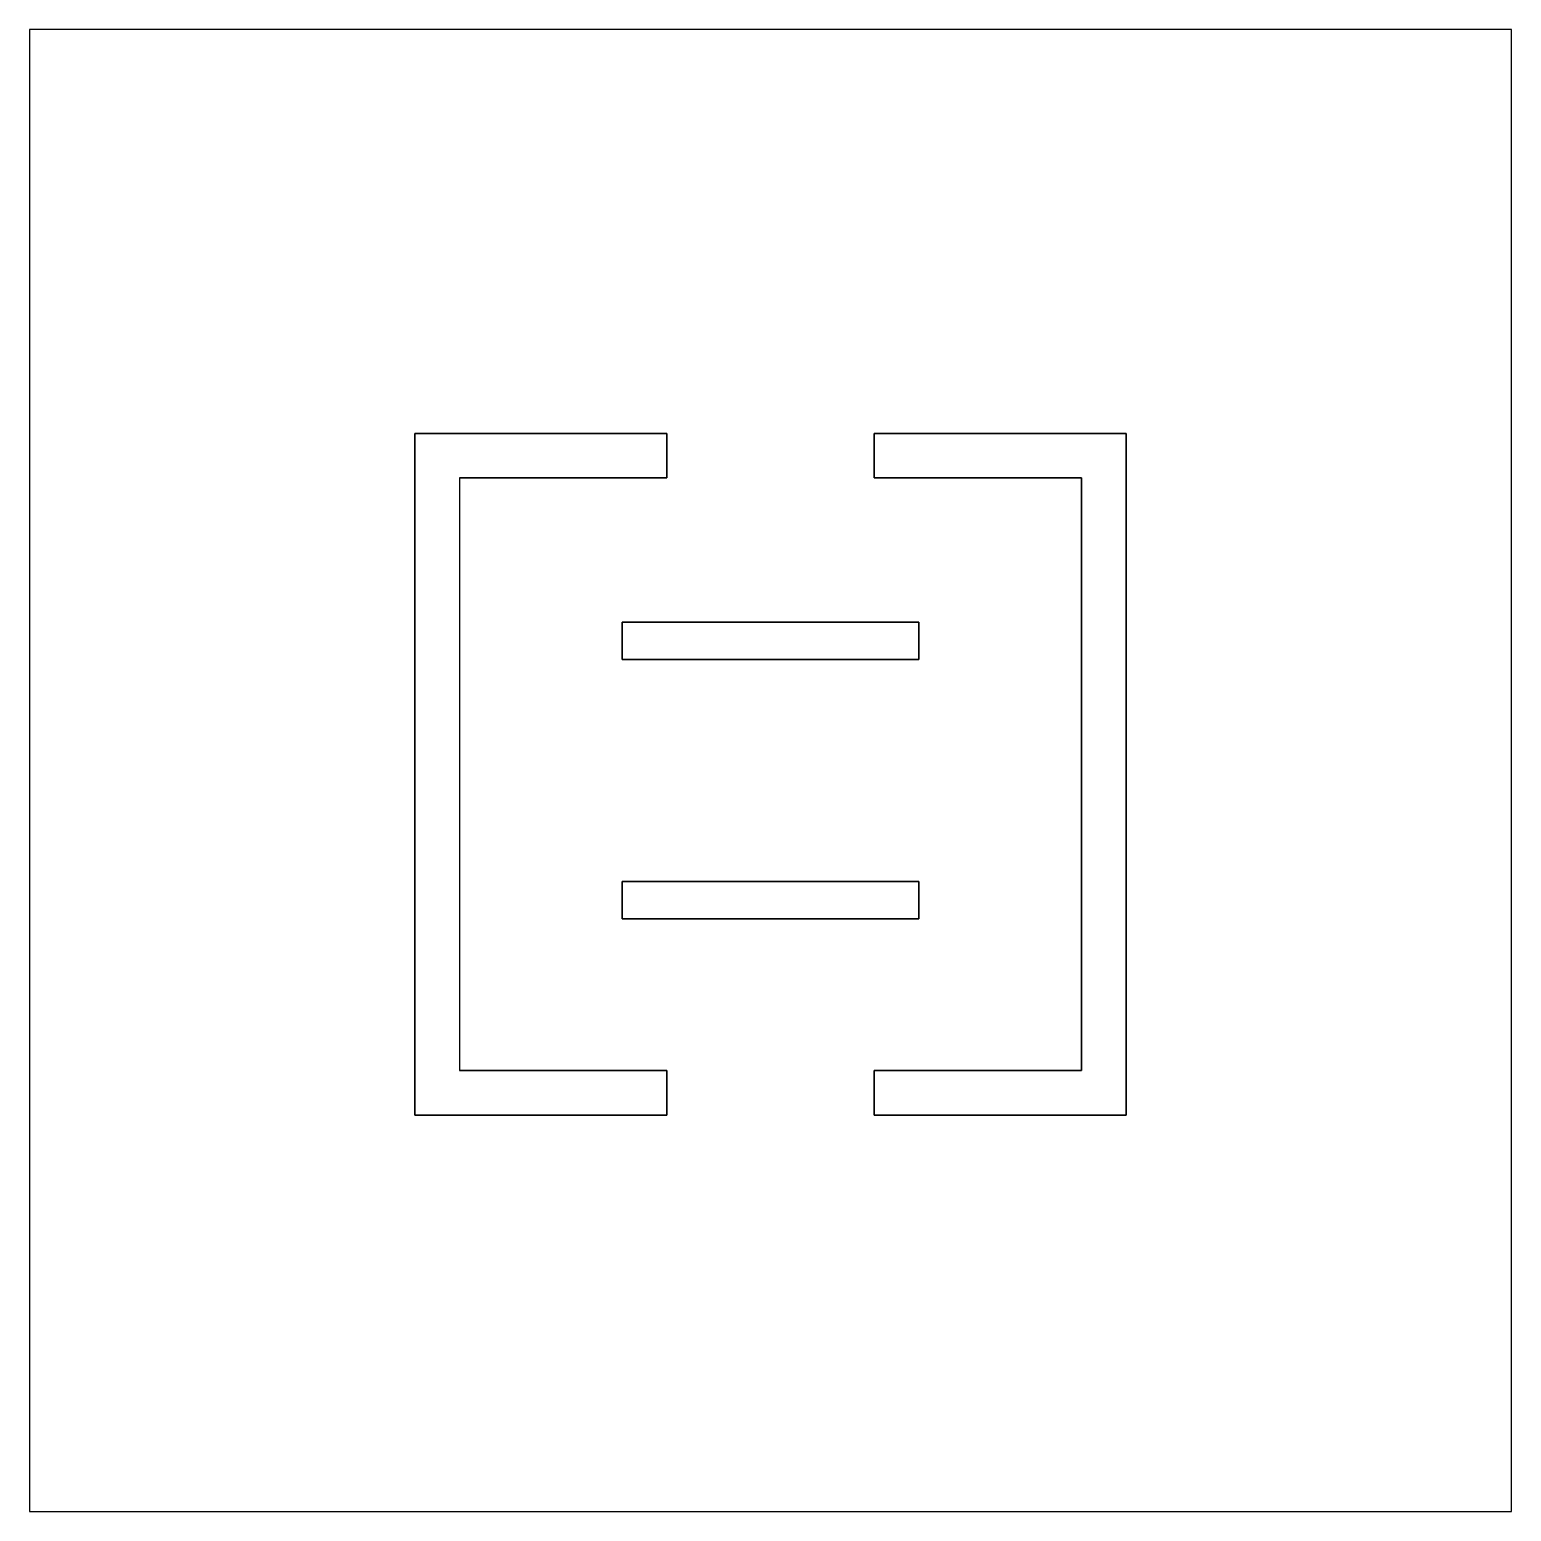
# Model space of a CAD drawing. Header units: millimetres. Extents: x 10 to 110, y 170 to 270.
import ezdxf

# ---------------------------------------------------------------- set-up
doc = ezdxf.new("R2010")
doc.units = ezdxf.units.MM

msp = doc.modelspace()

# ---------------------------------------------------------------- linework, layer by layer
at = {"extrusion": (0, 0, -1)}
for p, q in [((10, 270), (10, 170)), ((110, 270), (10, 270)), ((110, 170), (110, 270)), ((53, 242.75), (36, 242.75)), ((36, 242.75), (36, 196.75)), ((53, 239.75), (53, 242.75)), ((84, 242.75), (67, 242.75)), ((67, 242.75), (67, 239.75)), ((84, 196.75), (84, 242.75)), ((39, 239.75), (53, 239.75)), ((67, 239.75), (81, 239.75)), ((81, 239.75), (81, 199.75)), ((70, 230), (50, 230)), ((50, 230), (50, 227.5)), ((70, 227.5), (70, 230)), ((50, 227.5), (70, 227.5)), ((50, 212.5), (50, 210)), ((70, 212.5), (50, 212.5)), ((70, 210), (70, 212.5)), ((50, 210), (70, 210)), ((53, 199.75), (39, 199.75)), ((53, 196.75), (53, 199.75)), ((81, 199.75), (67, 199.75)), ((67, 199.75), (67, 196.75)), ((36, 196.75), (39, 196.75)), ((39, 196.75), (53, 196.75)), ((67, 196.75), (84, 196.75)), ((10, 170), (110, 170))]:
    msp.add_line(p, q, dxfattribs=at)
for p, q in [((110, 270, 3), (10, 270, 3)), ((10, 270, 3), (10, 170, 3)), ((110, 170, 3), (110, 270, 3)), ((36, 196.75, 3), (36, 242.75, 3)), ((36, 242.75, 3), (53, 242.75, 3)), ((53, 242.75, 3), (53, 239.75, 3)), ((67, 239.75, 3), (67, 242.75, 3)), ((67, 242.75, 3), (84, 242.75, 3)), ((84, 242.75, 3), (84, 196.75, 3)), ((53, 239.75, 3), (39, 239.75, 3)), ((39, 239.75), (39, 199.75)), ((81, 239.75, 3), (67, 239.75, 3)), ((81, 199.75, 3), (81, 239.75, 3)), ((50, 227.5, 3), (50, 230, 3)), ((50, 230, 3), (70, 230, 3)), ((70, 230, 3), (70, 227.5, 3)), ((70, 227.5, 3), (50, 227.5, 3)), ((50, 210, 3), (50, 212.5, 3)), ((50, 212.5, 3), (70, 212.5, 3)), ((70, 212.5, 3), (70, 210, 3)), ((70, 210, 3), (50, 210, 3)), ((39, 199.75, 3), (53, 199.75, 3)), ((53, 199.75, 3), (53, 196.75, 3)), ((67, 196.75, 3), (67, 199.75, 3)), ((67, 199.75, 3), (81, 199.75, 3)), ((39, 196.75, 3), (36, 196.75, 3)), ((53, 196.75, 3), (39, 196.75, 3)), ((84, 196.75, 3), (67, 196.75, 3)), ((10, 170, 3), (110, 170, 3))]:
    msp.add_line(p, q)

doc.saveas('drawing.dxf')
